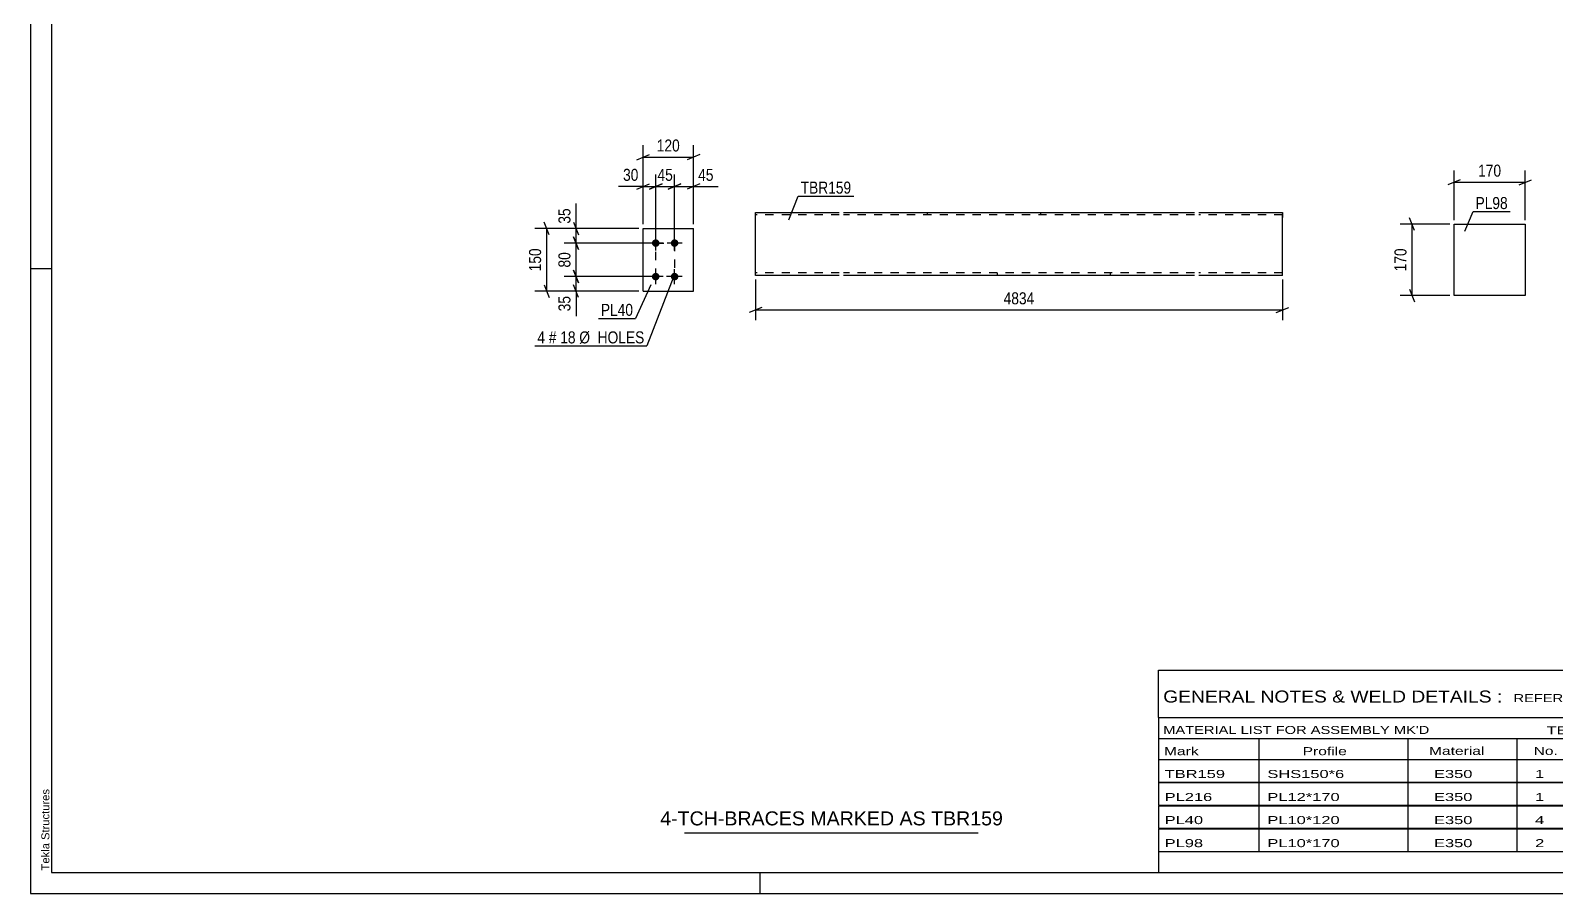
# Model space of a CAD drawing. Header units: millimetres. Extents: x 0 to 594, y 0 to 420.
# Drawn here: x 0 to 364, y 0 to 205.9 of the extents above; entities that cross this region are included whole.
import ezdxf

# ---------------------------------------------------------------- set-up
doc = ezdxf.new("R2010")
doc.units = ezdxf.units.MM
doc.linetypes.add('DXK_LINE_DOT2', pattern=[3.9198, 1.9599, -1.9599])
doc.styles.add('Arial', font='arial.ttf', dxfattribs={"height": 0.2})
doc.styles.add('Arial Narrow', font='ARIALN.TTF', dxfattribs={"height": 0.2})

# ---------------------------------------------------------------- blocks, each defined once
blk = doc.blocks.new('Unknown-580609571-1130')
at = {"color": 5, "linetype": 'Continuous'}
for p, q in [((0, 420), (0, 0)), ((5, 415), (5, 5)), ((5, 149), (0, 149)), ((5, 5), (589, 5)), ((174, 0), (174, 5)), ((0, 0), (594, 0))]:
    blk.add_line(p, q, dxfattribs=at)
at = {"color": 174, "linetype": 'Continuous', "style": 'Arial'}
blk.add_text('Tekla Structures', height=1.9102, rotation=90, dxfattribs=at).set_placement((4.5, 5.5))
blk = doc.blocks.new('Part-580609571-2167 - 2161')
at = {"color": 2, "linetype": 'Continuous'}
for p, q in [((146.12, 143.67), (146.12, 158.67)), ((146.12, 158.67), (158.12, 158.67)), ((158.12, 143.67), (158.12, 158.67)), ((146.12, 143.67), (146.12, 143.67)), ((146.12, 143.67), (158.12, 143.67)), ((158.12, 143.67), (158.12, 143.67))]:
    blk.add_line(p, q, dxfattribs=at)
at = {"color": 7, "linetype": 'DXK_LINE_DOT2'}
for p, q in [((146.12, 158.67), (158.12, 158.67)), ((146.12, 143.67), (146.12, 143.67)), ((146.12, 143.67), (158.12, 143.67)), ((158.12, 143.67), (158.12, 143.67))]:
    blk.add_line(p, q, dxfattribs=at)
blk = doc.blocks.new('Bolt-580609571-2200 - 2161')
at = {"linetype": 'Continuous'}
for points in [[(149.12, 154.27), (148.93, 154.29), (148.75, 154.35), (148.59, 154.44), (148.45, 154.57), (148.34, 154.72), (148.26, 154.89), (148.22, 155.08), (148.22, 155.27), (148.26, 155.45), (148.34, 155.62), (148.45, 155.77), (148.59, 155.9), (148.75, 155.99), (148.93, 156.05), (149.12, 156.07), (149.3, 156.05), (149.48, 155.99), (149.64, 155.9), (149.78, 155.77), (149.9, 155.62), (149.97, 155.45), (150.01, 155.27), (150.01, 155.08), (149.97, 154.89), (149.9, 154.72), (149.78, 154.57), (149.64, 154.44), (149.48, 154.35), (149.3, 154.29)], [(153.62, 154.27), (153.43, 154.29), (153.25, 154.35), (153.09, 154.44), (152.95, 154.57), (152.84, 154.72), (152.76, 154.89), (152.72, 155.08), (152.72, 155.27), (152.76, 155.45), (152.84, 155.62), (152.95, 155.77), (153.09, 155.9), (153.25, 155.99), (153.43, 156.05), (153.62, 156.07), (153.8, 156.05), (153.98, 155.99), (154.14, 155.9), (154.28, 155.77), (154.4, 155.62), (154.47, 155.45), (154.51, 155.27), (154.51, 155.08), (154.47, 154.89), (154.4, 154.72), (154.28, 154.57), (154.14, 154.44), (153.98, 154.35), (153.8, 154.29)], [(149.12, 146.27), (148.93, 146.29), (148.75, 146.35), (148.59, 146.44), (148.45, 146.57), (148.34, 146.72), (148.26, 146.89), (148.22, 147.08), (148.22, 147.27), (148.26, 147.45), (148.34, 147.62), (148.45, 147.77), (148.59, 147.9), (148.75, 147.99), (148.93, 148.05), (149.12, 148.07), (149.3, 148.05), (149.48, 147.99), (149.64, 147.9), (149.78, 147.77), (149.9, 147.62), (149.97, 147.45), (150.01, 147.27), (150.01, 147.08), (149.97, 146.89), (149.9, 146.72), (149.78, 146.57), (149.64, 146.44), (149.48, 146.35), (149.3, 146.29)], [(153.62, 146.27), (153.43, 146.29), (153.25, 146.35), (153.09, 146.44), (152.95, 146.57), (152.84, 146.72), (152.76, 146.89), (152.72, 147.08), (152.72, 147.27), (152.76, 147.45), (152.84, 147.62), (152.95, 147.77), (153.09, 147.9), (153.25, 147.99), (153.43, 148.05), (153.62, 148.07), (153.8, 148.05), (153.98, 147.99), (154.14, 147.9), (154.28, 147.77), (154.4, 147.62), (154.47, 147.45), (154.51, 147.27), (154.51, 147.08), (154.47, 146.89), (154.4, 146.72), (154.28, 146.57), (154.14, 146.44), (153.98, 146.35), (153.8, 146.29)]]:
    blk.add_hatch(color=1, dxfattribs=at).paths.add_polyline_path(points)
at = {"color": 1, "linetype": 'Continuous'}
for p, q in [((149.12, 153.37), (149.12, 156.97)), ((153.62, 153.37), (153.62, 156.97)), ((150.92, 155.17), (147.32, 155.17)), ((155.42, 155.17), (151.82, 155.17)), ((150.92, 147.17), (147.32, 147.17)), ((149.12, 145.37), (149.12, 148.97)), ((155.42, 147.17), (151.82, 147.17)), ((153.62, 145.37), (153.62, 148.97))]:
    blk.add_line(p, q, dxfattribs=at)
blk = doc.blocks.new('Part-580609571-2404 - 2398')
at = {"color": 2, "linetype": 'Continuous'}
for p, q in [((339.52, 159.67), (356.52, 159.67)), ((339.52, 142.67), (339.52, 159.67)), ((356.52, 159.67), (356.52, 142.67)), ((356.52, 142.67), (339.52, 142.67))]:
    blk.add_line(p, q, dxfattribs=at)
blk = doc.blocks.new('Part-580609571-2436 - 2428')
at = {"color": 2, "linetype": 'Continuous'}
for p, q in [((172.89, 147.56), (172.89, 162.47)), ((172.89, 162.47), (192.89, 162.47)), ((193.89, 162.47), (277.62, 162.47)), ((278.62, 162.47), (298.62, 162.47)), ((298.62, 162.47), (298.62, 162.38)), ((298.62, 162.38), (298.62, 161.27)), ((298.62, 147.47), (298.62, 161.27)), ((172.89, 147.47), (172.89, 147.56)), ((192.89, 147.47), (172.89, 147.47)), ((277.62, 147.47), (193.89, 147.47)), ((298.62, 147.47), (278.62, 147.47))]:
    blk.add_line(p, q, dxfattribs=at)
at = {"color": 7, "linetype": 'DXK_LINE_DOT2'}
for p, q in [((192.89, 161.87), (172.89, 161.87)), ((277.62, 161.87), (193.89, 161.87)), ((213.89, 162.47), (213.89, 161.87)), ((240.87, 162.47), (240.87, 161.87)), ((298.62, 161.87), (278.62, 161.87)), ((298.62, 161.27), (298.62, 162.12)), ((172.89, 148.07), (172.89, 148.12)), ((192.89, 148.07), (172.89, 148.07)), ((172.89, 147.47), (172.89, 147.47)), ((277.62, 148.07), (193.89, 148.07)), ((230.65, 147.47), (230.65, 148.07)), ((230.65, 147.56), (230.65, 147.47)), ((257.62, 147.47), (257.62, 148.07)), ((257.62, 147.56), (257.62, 147.47)), ((298.62, 148.07), (278.62, 148.07)), ((298.62, 148.07), (298.62, 148.12))]:
    blk.add_line(p, q, dxfattribs=at)
blk = doc.blocks.new('Rectangle-580609571-2384 - 2161')
at = {"color": 1, "linetype": 'DXK_LINE_DOT2'}
blk.add_lwpolyline([(149.12, 155.17), (153.62, 155.17), (153.62, 147.17), (149.12, 147.17), (149.12, 155.17)], close=True, dxfattribs=at)
blk = doc.blocks.new('StraightDimension-580609571-2344 - 2161')
at = {"color": 7, "linetype": 'Continuous'}
for p, q in [((149.12, 156.17), (149.12, 171.52)), ((153.62, 156.17), (153.62, 171.52)), ((147.62, 168.07), (150.62, 169.27)), ((149.12, 168.67), (153.62, 168.67)), ((155.12, 169.27), (152.12, 168.07))]:
    blk.add_line(p, q, dxfattribs=at)
at = {"color": 0}
blk.add_wipeout([(153.79, 169.42), (153.79, 173.62), (148.94, 173.62), (148.94, 169.42)], dxfattribs=at)
at = {"color": 3, "style": 'Arial Narrow'}
blk.add_text('45', height=2.863, dxfattribs=at).set_placement((149.54, 170.02))
blk = doc.blocks.new('StraightDimension-580609571-2300 - 2161')
at = {"color": 7, "linetype": 'Continuous'}
for p, q in [((129.52, 160.17), (130.72, 157.17)), ((145.12, 158.67), (127.27, 158.67)), ((130.72, 153.67), (129.52, 156.67)), ((130.12, 155.17), (130.12, 158.67)), ((148.12, 155.17), (127.27, 155.17))]:
    blk.add_line(p, q, dxfattribs=at)
at = {"color": 0}
blk.add_wipeout([(129.37, 164.05), (125.17, 164.05), (125.17, 159.2), (129.37, 159.2)], dxfattribs=at)
at = {"color": 7, "linetype": 'Continuous'}
blk.add_line((130.12, 158.67), (130.12, 164.58), dxfattribs=at)
blk.add_line((130.12, 158.67), (130.12, 164.58), dxfattribs=at)
at = {"color": 3, "style": 'Arial Narrow'}
blk.add_text('35', height=2.863, rotation=90.0002, dxfattribs=at).set_placement((128.77, 159.8))
blk = doc.blocks.new('StraightDimension-580609571-2277 - 2161')
at = {"color": 7, "linetype": 'Continuous'}
for p, q in [((148.12, 147.17), (127.27, 147.17)), ((129.52, 148.67), (130.72, 145.67)), ((130.12, 143.67), (130.12, 147.17)), ((145.12, 143.67), (127.27, 143.67)), ((130.72, 142.17), (129.52, 145.17))]:
    blk.add_line(p, q, dxfattribs=at)
at = {"color": 0}
blk.add_wipeout([(129.37, 143.15), (125.17, 143.15), (125.17, 138.29), (129.37, 138.29)], dxfattribs=at)
at = {"color": 7, "linetype": 'Continuous'}
blk.add_line((130.12, 143.67), (130.12, 137.77), dxfattribs=at)
blk.add_line((130.12, 143.67), (130.12, 137.77), dxfattribs=at)
at = {"color": 3, "style": 'Arial Narrow'}
blk.add_text('35', height=2.863, rotation=90.0002, dxfattribs=at).set_placement((128.77, 138.89))
blk = doc.blocks.new('StraightDimension-580609571-2290 - 2161')
at = {"color": 7, "linetype": 'Continuous'}
for p, q in [((129.52, 156.67), (130.72, 153.67)), ((148.12, 155.17), (127.27, 155.17)), ((130.12, 147.17), (130.12, 155.17)), ((148.12, 147.17), (127.27, 147.17)), ((130.72, 145.67), (129.52, 148.67))]:
    blk.add_line(p, q, dxfattribs=at)
at = {"color": 0}
blk.add_wipeout([(129.37, 153.6), (125.17, 153.6), (125.17, 148.74), (129.37, 148.74)], dxfattribs=at)
at = {"color": 3, "style": 'Arial Narrow'}
blk.add_text('80', height=2.863, rotation=90.0002, dxfattribs=at).set_placement((128.77, 149.34))
blk = doc.blocks.new('StraightDimension-580609571-2314 - 2161')
at = {"color": 7, "linetype": 'Continuous'}
for p, q in [((123.72, 157.17), (122.52, 160.17)), ((145.12, 158.67), (120.27, 158.67)), ((123.12, 143.67), (123.12, 158.67)), ((145.12, 143.67), (120.27, 143.67)), ((122.52, 145.17), (123.72, 142.17))]:
    blk.add_line(p, q, dxfattribs=at)
at = {"color": 0}
blk.add_wipeout([(122.37, 154.51), (118.17, 154.51), (118.17, 147.83), (122.37, 147.83)], dxfattribs=at)
at = {"color": 3, "style": 'Arial Narrow'}
blk.add_text('150', height=2.863, rotation=90.0002, dxfattribs=at).set_placement((121.77, 148.43))
blk = doc.blocks.new('StraightDimension-580609571-2331 - 2161')
at = {"color": 7, "linetype": 'Continuous'}
for p, q in [((146.12, 159.67), (146.12, 171.52)), ((149.12, 156.17), (149.12, 171.52)), ((144.62, 168.07), (147.62, 169.27)), ((146.12, 168.67), (149.12, 168.67)), ((150.62, 169.27), (147.62, 168.07))]:
    blk.add_line(p, q, dxfattribs=at)
at = {"color": 0}
blk.add_wipeout([(145.59, 169.42), (145.59, 173.62), (140.73, 173.62), (140.73, 169.42)], dxfattribs=at)
at = {"color": 7, "linetype": 'Continuous'}
blk.add_line((146.12, 168.67), (140.21, 168.67), dxfattribs=at)
blk.add_line((146.12, 168.67), (140.21, 168.67), dxfattribs=at)
at = {"color": 3, "style": 'Arial Narrow'}
blk.add_text('30', height=2.863, dxfattribs=at).set_placement((141.33, 170.02))
blk = doc.blocks.new('StraightDimension-580609571-2354 - 2161')
at = {"color": 7, "linetype": 'Continuous'}
for p, q in [((153.62, 156.17), (153.62, 171.52)), ((158.12, 159.67), (158.12, 171.52)), ((152.12, 168.07), (155.12, 169.27)), ((153.62, 168.67), (158.12, 168.67)), ((159.62, 169.27), (156.62, 168.07))]:
    blk.add_line(p, q, dxfattribs=at)
at = {"color": 0}
blk.add_wipeout([(163.5, 169.42), (163.5, 173.62), (158.64, 173.62), (158.64, 169.42)], dxfattribs=at)
at = {"color": 7, "linetype": 'Continuous'}
blk.add_line((158.12, 168.67), (164.02, 168.67), dxfattribs=at)
blk.add_line((158.12, 168.67), (164.02, 168.67), dxfattribs=at)
at = {"color": 3, "style": 'Arial Narrow'}
blk.add_text('45', height=2.863, dxfattribs=at).set_placement((159.24, 170.02))
blk = doc.blocks.new('StraightDimension-580609571-2368 - 2161')
at = {"color": 7, "linetype": 'Continuous'}
for p, q in [((146.12, 159.67), (146.12, 178.52)), ((158.12, 159.67), (158.12, 178.52)), ((144.62, 175.07), (147.62, 176.27)), ((146.12, 175.67), (158.12, 175.67)), ((159.62, 176.27), (156.62, 175.07))]:
    blk.add_line(p, q, dxfattribs=at)
at = {"color": 0}
blk.add_wipeout([(155.46, 176.42), (155.46, 180.62), (148.77, 180.62), (148.77, 176.42)], dxfattribs=at)
at = {"color": 3, "style": 'Arial Narrow'}
blk.add_text('120', height=2.863, dxfattribs=at).set_placement((149.37, 177.02))
blk = doc.blocks.new('StraightDimension-580609571-2406 - 2398')
at = {"color": 7, "linetype": 'Continuous'}
for p, q in [((339.52, 160.67), (339.52, 172.52)), ((356.52, 160.67), (356.52, 172.52)), ((341.02, 170.27), (338.02, 169.07)), ((339.52, 169.67), (356.52, 169.67)), ((355.02, 169.07), (358.02, 170.27))]:
    blk.add_line(p, q, dxfattribs=at)
at = {"color": 0}
blk.add_wipeout([(351.36, 170.42), (351.36, 174.62), (344.67, 174.62), (344.67, 170.42)], dxfattribs=at)
at = {"color": 3, "style": 'Arial Narrow'}
blk.add_text('170', height=2.863, dxfattribs=at).set_placement((345.27, 171.02))
blk = doc.blocks.new('StraightDimension-580609571-2417 - 2398')
at = {"color": 7, "linetype": 'Continuous'}
for p, q in [((330.12, 158.17), (328.92, 161.17)), ((338.52, 159.67), (326.67, 159.67)), ((329.52, 142.67), (329.52, 159.67)), ((338.52, 142.67), (326.67, 142.67)), ((328.92, 144.17), (330.12, 141.17))]:
    blk.add_line(p, q, dxfattribs=at)
at = {"color": 0}
blk.add_wipeout([(328.77, 154.51), (324.57, 154.51), (324.57, 147.83), (328.77, 147.83)], dxfattribs=at)
at = {"color": 3, "style": 'Arial Narrow'}
blk.add_text('170', height=2.863, rotation=90.0002, dxfattribs=at).set_placement((328.17, 148.43))
blk = doc.blocks.new('StraightDimension-580609571-2441 - 2428')
at = {"color": 7, "linetype": 'Continuous'}
for p, q in [((172.89, 146.47), (172.89, 136.81)), ((298.62, 146.47), (298.62, 136.81)), ((174.39, 139.81), (171.39, 138.61)), ((172.89, 139.21), (298.62, 139.21)), ((297.12, 138.61), (300.12, 139.81))]:
    blk.add_line(p, q, dxfattribs=at)
at = {"color": 0}
blk.add_wipeout([(240.01, 139.96), (240.01, 144.16), (231.5, 144.16), (231.5, 139.96)], dxfattribs=at)
at = {"color": 3, "style": 'Arial Narrow'}
blk.add_text('4834', height=2.863, dxfattribs=at).set_placement((232.1, 140.56))
blk = doc.blocks.new('Unknown-580609571-4788')
at = {"color": 7, "linetype": 'Continuous'}
for p, q in [((269, 53.25), (429, 53.25)), ((269, 42), (269, 53.25)), ((429, 53.25), (429, 42)), ((269, 42), (429, 42)), ((269, 42), (269, 37)), ((429, 42), (429, 37)), ((269, 37), (429, 37)), ((269, 37), (269, 32)), ((293, 37), (293, 32)), ((328.5, 37), (328.5, 32)), ((354.5, 37), (354.5, 32)), ((367.5, 37), (367.5, 32)), ((385, 37), (385, 32)), ((407, 37), (407, 32)), ((429, 37), (429, 32)), ((269, 32), (429, 32)), ((269, 31.95), (269, 26.55)), ((269, 31.95), (429, 31.95)), ((293, 32), (293, 26.5)), ((328.5, 32), (328.5, 26.5)), ((354.5, 32), (354.5, 26.5)), ((367.5, 32), (367.5, 26.5)), ((385, 32), (385, 26.5)), ((407, 32), (407, 26.5)), ((429, 31.95), (429, 26.55)), ((269, 26.55), (429, 26.55)), ((269, 26.45), (269, 21.05)), ((269, 26.45), (429, 26.45)), ((293, 26.5), (293, 21)), ((328.5, 26.5), (328.5, 21)), ((354.5, 26.5), (354.5, 21)), ((367.5, 26.5), (367.5, 21)), ((385, 26.5), (385, 21)), ((407, 26.5), (407, 21)), ((429, 26.45), (429, 21.05)), ((269, 21.05), (429, 21.05)), ((269, 20.95), (269, 15.55)), ((269, 20.95), (429, 20.95)), ((293, 21), (293, 15.5)), ((328.5, 21), (328.5, 15.5)), ((354.5, 21), (354.5, 15.5)), ((367.5, 21), (367.5, 15.5)), ((385, 21), (385, 15.5)), ((407, 21), (407, 15.5)), ((429, 20.95), (429, 15.55)), ((269, 15.55), (429, 15.55)), ((269, 15.45), (269, 10.05)), ((269, 15.45), (429, 15.45)), ((293, 15.5), (293, 10)), ((328.5, 15.5), (328.5, 10)), ((354.5, 15.5), (354.5, 10)), ((367.5, 15.5), (367.5, 10)), ((385, 15.5), (385, 10)), ((407, 15.5), (407, 10)), ((429, 15.45), (429, 10.05)), ((269, 10.05), (429, 10.05)), ((269, 10), (429, 10)), ((269, 10), (269, 5)), ((385, 10), (385, 5)), ((407, 10), (407, 5)), ((429, 10), (429, 5)), ((269, 5), (429, 5))]:
    blk.add_line(p, q, dxfattribs=at)
at = {"color": 7, "style": 'Arial Narrow'}
for s, height, width, p in [('GENERAL NOTES & WELD DETAILS :', 2.8633, 1.4, (270.15, 45.56)), ('REFER TYP DRAWING TYP-01', 1.9089, 1.6, (353.7, 45.66)), ('No. Required', 1.9089, 1.6, (400.41, 38.06)), ("MATERIAL LIST FOR ASSEMBLY MK'D", 1.9089, 1.6, (270.15, 38.06)), ('TBR159', 1.909, 1.794707, (361.59, 37.97)), ('4', 1.91, 1.794707, (391.08, 38.06)), ('Mark', 1.909, 1.7, (270.34, 33)), ('Profile', 1.909, 1.7, (303.41, 33)), ('Material', 1.909, 1.7, (333.54, 33.06)), ('No.', 1.909, 1.7, (358.5, 33.06)), ('Length', 1.909, 1.7, (369, 33.06)), ('Area', 1.909, 1.7, (391.5, 33.06)), ('Weight', 1.909, 1.7, (411, 33.06))]:
    blk.add_text(s, height=height, dxfattribs=dict(at, width=width)).set_placement(p)
at = {"color": 7, "linetype": 'Continuous', "style": 'Arial Narrow'}
for s, height, width, p in [('TBR159', 1.909, 1.794707, (270.5, 27.56)), ('SHS150*6', 1.909, 1.794707, (295, 27.56)), ('E350', 1.909, 1.794707, (334.74, 27.56)), ('1', 1.91, 1.794707, (358.86, 27.56)), ('4834', 1.909, 1.794707, (371.58, 27.56)), ('2.9', 1.909, 1.794707, (395.32, 27.56)), ('130.8', 1.909, 1.794707, (411.96, 27.56)), ('PL216', 1.909, 1.794707, (270.5, 22.06)), ('PL12*170', 1.909, 1.794707, (295, 22.06)), ('E350', 1.909, 1.794707, (334.74, 22.06)), ('1', 1.91, 1.794707, (358.86, 22.06)), ('686', 1.909, 1.794707, (373.77, 22.06)), ('0.3', 1.909, 1.794707, (395.32, 22.06)), ('11.0', 1.909, 1.794707, (414.14, 22.06)), ('PL40', 1.909, 1.794707, (270.5, 16.56)), ('PL10*120', 1.909, 1.794707, (295, 16.56)), ('E350', 1.909, 1.794707, (334.74, 16.56)), ('4', 1.91, 1.794707, (358.86, 16.56)), ('150', 1.909, 1.794707, (373.77, 16.56)), ('0.0', 1.909, 1.794707, (395.32, 16.56)), ('5.7', 1.909, 1.794707, (416.33, 16.56)), ('PL98', 1.909, 1.794707, (270.5, 11.06)), ('PL10*170', 1.909, 1.794707, (295, 11.06)), ('E350', 1.909, 1.794707, (334.74, 11.06)), ('2', 1.91, 1.794707, (358.86, 11.06)), ('170', 1.909, 1.794707, (373.77, 11.06)), ('0.1', 1.909, 1.794707, (395.32, 11.06)), ('4.5', 1.909, 1.794707, (416.33, 11.06)), ('Total', 1.909, 1.7, (371.33, 6.5)), ('3.4', 1.909, 1.794707, (394.83, 6.5)), ('152.0', 1.909, 1.794707, (411.96, 6.5))]:
    blk.add_text(s, height=height, dxfattribs=dict(at, width=width)).set_placement(p)
blk = doc.blocks.new('Unknown-580609571-4789')
at = {"color": 7, "linetype": 'Continuous'}
blk.add_line((156, 14.5), (226, 14.5), dxfattribs=at)
at = {"color": 7, "style": 'Arial'}
blk.add_text('4-TCH-BRACES MARKED AS TBR159', height=3.3428, dxfattribs=at).set_placement((150.19, 16.25))
blk = doc.blocks.new('Mark-580609571-2163 - 2161')
at = {"color": 0}
blk.add_wipeout([(143.7, 137.81), (143.7, 140.81), (136.03, 140.81), (136.03, 137.81)], dxfattribs=at)
blk.add_wipeout([(143.7, 137.81), (143.7, 140.81), (136.03, 140.81), (136.03, 137.81)], dxfattribs=at)
at = {"color": 30, "linetype": 'Continuous'}
for p in [(147.96, 145.17), (135.43, 137.21)]:
    blk.add_line(p, (144.3, 137.21), dxfattribs=at)
at = {"color": 3, "style": 'Arial Narrow'}
blk.add_text('PL40', height=2.863, dxfattribs=at).set_placement((136.03, 137.81))
blk = doc.blocks.new('Mark-580609571-2196 - 2161')
at = {"color": 0}
blk.add_wipeout([(122.71, 131.24), (122.71, 134.24), (120.88, 134.24), (120.88, 131.24)], dxfattribs=at)
blk.add_wipeout([(122.71, 131.24), (122.71, 134.24), (120.88, 134.24), (120.88, 131.24)], dxfattribs=at)
blk.add_wipeout([(125.44, 131.24), (125.44, 134.24), (123.61, 134.24), (123.61, 131.24)], dxfattribs=at)
blk.add_wipeout([(125.44, 131.24), (125.44, 134.24), (123.61, 134.24), (123.61, 131.24)], dxfattribs=at)
at = {"color": 3, "style": 'Arial Narrow'}
blk.add_text('4', height=2.86, dxfattribs=at).set_placement((120.88, 131.24))
at = {"color": 0}
blk.add_wipeout([(129.99, 131.24), (129.99, 134.24), (126.34, 134.24), (126.34, 131.24)], dxfattribs=at)
blk.add_wipeout([(129.99, 131.24), (129.99, 134.24), (126.34, 134.24), (126.34, 131.24)], dxfattribs=at)
at = {"color": 3, "style": 'Arial Narrow'}
blk.add_text('#', height=2.86, dxfattribs=at).set_placement((123.61, 131.24))
at = {"color": 0}
blk.add_wipeout([(146.42, 131.24), (146.42, 134.24), (130.89, 134.24), (130.89, 131.24)], dxfattribs=at)
blk.add_wipeout([(146.42, 131.24), (146.42, 134.24), (130.89, 134.24), (130.89, 131.24)], dxfattribs=at)
at = {"color": 7, "linetype": 'Continuous'}
for p in [(153.45, 147.26), (120.28, 130.64)]:
    blk.add_line(p, (147.02, 130.64), dxfattribs=at)
at = {"color": 3, "style": 'Arial Narrow'}
for s, p in [('18', (126.34, 131.24)), ('Ø  HOLES', (130.89, 131.24))]:
    blk.add_text(s, height=2.863, dxfattribs=at).set_placement(p)
blk = doc.blocks.new('Mark-580609571-2400 - 2398')
at = {"color": 0}
blk.add_wipeout([(352.33, 163.29), (352.33, 166.29), (344.65, 166.29), (344.65, 163.29)], dxfattribs=at)
blk.add_wipeout([(352.33, 163.29), (352.33, 166.29), (344.65, 166.29), (344.65, 163.29)], dxfattribs=at)
at = {"color": 30, "linetype": 'Continuous'}
for p, q in [((342.09, 158.01), (344.05, 162.69)), ((344.05, 162.69), (352.93, 162.69))]:
    blk.add_line(p, q, dxfattribs=at)
at = {"color": 3, "style": 'Arial Narrow'}
blk.add_text('PL98', height=2.863, dxfattribs=at).set_placement((344.65, 163.29))
blk = doc.blocks.new('Mark-580609571-2432 - 2428')
at = {"color": 0}
blk.add_wipeout([(195.74, 166.97), (195.74, 169.97), (183.69, 169.97), (183.69, 166.97)], dxfattribs=at)
blk.add_wipeout([(195.74, 166.97), (195.74, 169.97), (183.69, 169.97), (183.69, 166.97)], dxfattribs=at)
at = {"color": 30, "linetype": 'Continuous'}
for p, q in [((180.86, 160.72), (183.09, 166.37)), ((183.09, 166.37), (196.34, 166.37))]:
    blk.add_line(p, q, dxfattribs=at)
at = {"color": 3, "style": 'Arial Narrow'}
blk.add_text('TBR159', height=2.863, dxfattribs=at).set_placement((183.69, 166.97))

msp = doc.modelspace()

# ---------------------------------------------------------------- block references
for name in ['Unknown-580609571-1130', 'Part-580609571-2436 - 2428', 'Part-580609571-2167 - 2161', 'Bolt-580609571-2200 - 2161', 'Part-580609571-2404 - 2398', 'Rectangle-580609571-2384 - 2161', 'Unknown-580609571-4788', 'Unknown-580609571-4789']:
    msp.add_blockref(name, (0, 0))

# ---------------------------------------------------------------- next in the draw order: block references
for name in ['StraightDimension-580609571-2344 - 2161', 'StraightDimension-580609571-2406 - 2398', 'Mark-580609571-2432 - 2428', 'StraightDimension-580609571-2277 - 2161', 'StraightDimension-580609571-2441 - 2428']:
    msp.add_blockref(name, (0, 0))

# ---------------------------------------------------------------- next in the draw order: block references
for name in ['StraightDimension-580609571-2300 - 2161', 'Mark-580609571-2400 - 2398', 'StraightDimension-580609571-2417 - 2398']:
    msp.add_blockref(name, (0, 0))

# ---------------------------------------------------------------- next in the draw order: block references
msp.add_blockref('StraightDimension-580609571-2290 - 2161', (0, 0))

# ---------------------------------------------------------------- next in the draw order: block references
msp.add_blockref('StraightDimension-580609571-2314 - 2161', (0, 0))

# ---------------------------------------------------------------- next in the draw order: block references
for name in ['StraightDimension-580609571-2331 - 2161', 'Mark-580609571-2163 - 2161']:
    msp.add_blockref(name, (0, 0))

# ---------------------------------------------------------------- next in the draw order: block references
for name in ['StraightDimension-580609571-2354 - 2161', 'Mark-580609571-2196 - 2161']:
    msp.add_blockref(name, (0, 0))

# ---------------------------------------------------------------- next in the draw order: block references
msp.add_blockref('StraightDimension-580609571-2368 - 2161', (0, 0))

doc.saveas('drawing.dxf')
